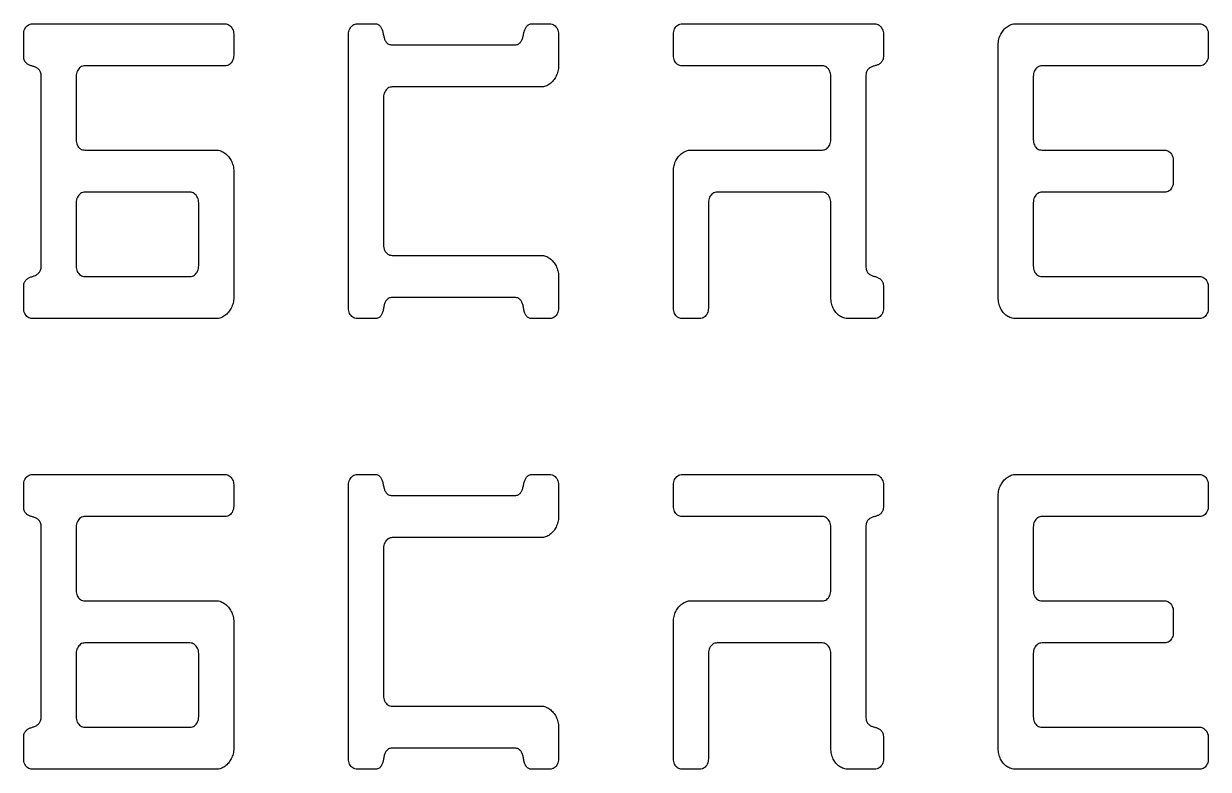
# Model space of a CAD drawing. Extents: x 7.2 to 83.4, y 7.2 to 40.5.
# Drawn here: x 16.77 to 25.56, y 14.4 to 19.93 of the extents above; entities that cross this region are included whole.
import ezdxf

# ---------------------------------------------------------------- set-up
doc = ezdxf.new("R2010")
doc.units = 0
doc.layers.add('Layer_1', color=7, linetype='CONTINUOUS')

msp = doc.modelspace()

# ---------------------------------------------------------------- linework, layer by layer
at = {"layer": 'Layer_1', "color": 7}
for p, q in [((16.838142, 19.933308), (18.266884, 19.933308)), ((19.248818, 19.933302), (19.378705, 19.933302)), ((20.547653, 19.933302), (20.677537, 19.933302)), ((21.659494, 19.933303), (23.088236, 19.933303)), ((24.135126, 19.933306), (25.498928, 19.933306)), ((16.773204, 19.698934), (16.773204, 19.855185)), ((18.33182, 19.855183), (18.33182, 19.698932)), ((19.183883, 17.823924), (19.183883, 19.855178)), ((20.742473, 19.855176), (20.742473, 19.620801)), ((21.594559, 19.698929), (21.594559, 19.85518)), ((23.153172, 19.855178), (23.153172, 19.698927)), ((25.563863, 19.85518), (25.563863, 19.69893)), ((19.50857, 19.77705), (20.41777, 19.77705)), ((24.00525, 17.902052), (24.00525, 19.777055)), ((18.266874, 19.620807), (17.227788, 19.620807)), ((22.69859, 19.620806), (21.659504, 19.620806)), ((25.498917, 19.620804), (24.329945, 19.620804)), ((16.903073, 18.136426), (16.903073, 19.542679)), ((17.162853, 19.54268), (17.162853, 19.073929)), ((22.763525, 19.073929), (22.763525, 19.54268)), ((23.02328, 19.542677), (23.02328, 18.136424)), ((24.26501, 19.542677), (24.26501, 19.073927)), ((20.612581, 19.464549), (19.508555, 19.464549)), ((19.443619, 19.386425), (19.443619, 18.292673)), ((17.227801, 18.995802), (18.201944, 18.995802)), ((21.724437, 18.995803), (22.69858, 18.995803)), ((24.329956, 18.9958), (25.239155, 18.9958)), ((25.30409, 18.917674), (25.30409, 18.761423)), ((18.331835, 18.839552), (18.331835, 17.90205)), ((21.594561, 17.823924), (21.594561, 18.839552)), ((18.007135, 18.683304), (17.227822, 18.683304)), ((22.698585, 18.683302), (21.919269, 18.683302)), ((25.239142, 18.683298), (24.329943, 18.683298)), ((17.162886, 18.605177), (17.162886, 18.136426)), ((18.07207, 18.136427), (18.07207, 18.605178)), ((21.854334, 18.605175), (21.854334, 17.823924)), ((22.76352, 17.902049), (22.76352, 18.605176)), ((24.265007, 18.605171), (24.265007, 18.13642)), ((19.508568, 18.214549), (20.612594, 18.214549)), ((17.227835, 18.058302), (18.007122, 18.058301)), ((20.742485, 18.058299), (20.742485, 17.823923)), ((24.329953, 18.058296), (25.498925, 18.058296)), ((16.773204, 17.823924), (16.773204, 17.980174)), ((23.153172, 17.980174), (23.153172, 17.823924)), ((25.56386, 17.98017), (25.56386, 17.82392)), ((20.417777, 17.902046), (19.508578, 17.902046)), ((18.201944, 17.745798), (16.838153, 17.7458)), ((19.378702, 17.745797), (19.248829, 17.7458)), ((20.677537, 17.745797), (20.547653, 17.745797)), ((21.789388, 17.745798), (21.659507, 17.7458)), ((23.088226, 17.745798), (22.893396, 17.745798)), ((25.498915, 17.745794), (24.135126, 17.7458)), ((16.838142, 16.589838), (18.266884, 16.589838)), ((19.248818, 16.589835), (19.378705, 16.589835)), ((20.547653, 16.589835), (20.677537, 16.589835)), ((21.659494, 16.589836), (23.088236, 16.589836)), ((24.135126, 16.589839), (25.498928, 16.589839)), ((16.773204, 16.355464), (16.773204, 16.511714)), ((18.33182, 16.511712), (18.33182, 16.355462)), ((19.183883, 14.480457), (19.183883, 16.511711)), ((20.742473, 16.511709), (20.742473, 16.277333)), ((21.594559, 16.355462), (21.594559, 16.511712)), ((23.153172, 16.51171), (23.153172, 16.35546)), ((25.563863, 16.511713), (25.563863, 16.355462)), ((19.50857, 16.433583), (20.41777, 16.433583)), ((24.00525, 14.558584), (24.00525, 16.433588)), ((18.266874, 16.277336), (17.227788, 16.277336)), ((22.69859, 16.277338), (21.659504, 16.277338)), ((25.498917, 16.277337), (24.329945, 16.277337)), ((16.903073, 14.792959), (16.903073, 16.199212)), ((17.162853, 16.199213), (17.162853, 15.730462)), ((22.763525, 15.730461), (22.763525, 16.199212)), ((23.02328, 16.19921), (23.02328, 14.792957)), ((24.26501, 16.199213), (24.26501, 15.730462)), ((20.612581, 16.121082), (19.508555, 16.121082)), ((19.443619, 16.042958), (19.443619, 14.949206)), ((17.227801, 15.652335), (18.201944, 15.652335)), ((21.724437, 15.652335), (22.69858, 15.652335)), ((24.329956, 15.652335), (25.239155, 15.652335)), ((25.30409, 15.57421), (25.30409, 15.417959)), ((18.331835, 15.496084), (18.331835, 14.558582)), ((21.594561, 14.480457), (21.594561, 15.496085)), ((18.007135, 15.339836), (17.227822, 15.339836)), ((22.698585, 15.339835), (21.919269, 15.339835)), ((25.239142, 15.339834), (24.329943, 15.339834)), ((17.162886, 15.261709), (17.162886, 14.792958)), ((18.07207, 14.792959), (18.07207, 15.26171)), ((21.854334, 15.261708), (21.854334, 14.480456)), ((22.76352, 14.558582), (22.76352, 15.261709)), ((24.265007, 15.261707), (24.265007, 14.792956)), ((19.508568, 14.871082), (20.612594, 14.871082)), ((17.227835, 14.714835), (18.007122, 14.714833)), ((20.742485, 14.714831), (20.742485, 14.480456)), ((24.329953, 14.714832), (25.498925, 14.714832)), ((16.773204, 14.480457), (16.773204, 14.636707)), ((23.153172, 14.636707), (23.153172, 14.480457)), ((25.56386, 14.636706), (25.56386, 14.480456)), ((20.417777, 14.558581), (19.508578, 14.558581)), ((18.201944, 14.402331), (16.838153, 14.402333)), ((19.378702, 14.40233), (19.248829, 14.402333)), ((20.677537, 14.40233), (20.547653, 14.40233)), ((21.789388, 14.402331), (21.659507, 14.402333)), ((23.088226, 14.402331), (22.893396, 14.402331)), ((25.498915, 14.40233), (24.135126, 14.402333))]:
    msp.add_line(p, q, dxfattribs=at)
for points, knots in [([(16.773204, 19.855185), (16.773571, 19.862382), (16.774274, 19.876193), (16.780931, 19.895564), (16.791696, 19.9116), (16.805238, 19.923907), (16.821105, 19.931956), (16.832453, 19.932857), (16.838142, 19.933308)], [0, 0, 0, 0, 0.021537, 0.041326, 0.060582, 0.078886, 0.095778, 0.112758, 0.112758, 0.112758, 0.112758]), ([(18.266884, 19.933308), (18.272581, 19.932827), (18.283999, 19.931861), (18.2999, 19.92331), (18.313272, 19.910355), (18.323906, 19.89412), (18.330688, 19.875254), (18.331437, 19.861975), (18.33182, 19.855183)], [0, 0, 0, 0, 0.016996, 0.034068, 0.052834, 0.072429, 0.091834, 0.112156, 0.112156, 0.112156, 0.112156]), ([(19.183883, 19.855178), (19.184249, 19.862376), (19.184952, 19.876186), (19.191609, 19.895558), (19.202375, 19.911593), (19.215916, 19.923901), (19.231782, 19.93195), (19.24313, 19.93285), (19.248818, 19.933302)], [0, 0, 0, 0, 0.021537, 0.041326, 0.060582, 0.078886, 0.095777, 0.112756, 0.112756, 0.112756, 0.112756]), ([(19.378705, 19.933302), (19.383463, 19.933081), (19.392289, 19.93267), (19.404479, 19.928704), (19.413316, 19.921269), (19.420954, 19.913251), (19.42714, 19.903726), (19.431637, 19.892778), (19.435999, 19.881124), (19.439421, 19.868457), (19.441471, 19.85512), (19.444388, 19.841942), (19.447819, 19.829336), (19.451379, 19.817315), (19.456768, 19.806452), (19.463303, 19.796706), (19.47058, 19.787421), (19.481286, 19.781289), (19.494158, 19.777603), (19.503543, 19.777243), (19.50857, 19.77705)], [0, 0, 0, 0, 0.014271, 0.02647, 0.037575, 0.048501, 0.059667, 0.071383, 0.083937, 0.096996, 0.110649, 0.124394, 0.137453, 0.149858, 0.161933, 0.173622, 0.185128, 0.196876, 0.209916, 0.224959, 0.224959, 0.224959, 0.224959]), ([(20.41777, 19.77705), (20.422385, 19.777247), (20.431032, 19.777617), (20.44295, 19.7813), (20.452794, 19.787693), (20.459997, 19.796683), (20.466559, 19.806445), (20.471791, 19.817425), (20.476123, 19.829269), (20.479888, 19.841905), (20.48271, 19.855176), (20.485531, 19.868448), (20.489302, 19.881081), (20.493602, 19.892899), (20.498822, 19.903701), (20.505299, 19.91319), (20.513061, 19.921398), (20.522276, 19.928574), (20.534351, 19.932651), (20.543038, 19.933076), (20.547653, 19.933302)], [0, 0, 0, 0, 0.013814, 0.025883, 0.036957, 0.048463, 0.060152, 0.072227, 0.08482, 0.097972, 0.111741, 0.12551, 0.138662, 0.151255, 0.163208, 0.174559, 0.185561, 0.197026, 0.209226, 0.223051, 0.223051, 0.223051, 0.223051]), ([(20.677537, 19.933302), (20.683234, 19.93282), (20.694652, 19.931855), (20.710554, 19.923304), (20.723924, 19.910348), (20.734559, 19.894114), (20.741341, 19.875247), (20.74209, 19.861969), (20.742473, 19.855176)], [0, 0, 0, 0, 0.016997, 0.034069, 0.052834, 0.07243, 0.091834, 0.112157, 0.112157, 0.112157, 0.112157]), ([(21.594559, 19.85518), (21.594925, 19.862377), (21.595628, 19.876188), (21.602285, 19.89556), (21.613051, 19.911595), (21.626592, 19.923902), (21.642458, 19.931951), (21.653805, 19.932852), (21.659494, 19.933303)], [0, 0, 0, 0, 0.021537, 0.041326, 0.060582, 0.078886, 0.095777, 0.112756, 0.112756, 0.112756, 0.112756]), ([(23.088236, 19.933303), (23.093933, 19.932822), (23.105351, 19.931856), (23.121252, 19.923305), (23.134624, 19.91035), (23.145258, 19.894115), (23.15204, 19.875249), (23.152789, 19.86197), (23.153172, 19.855178)], [0, 0, 0, 0, 0.016996, 0.034068, 0.052834, 0.072429, 0.091834, 0.112156, 0.112156, 0.112156, 0.112156]), ([(24.00525, 19.777055), (24.005456, 19.783988), (24.005864, 19.797667), (24.009403, 19.817727), (24.014852, 19.836972), (24.023149, 19.854656), (24.032567, 19.871067), (24.04361, 19.886031), (24.056116, 19.899385), (24.07006, 19.91096), (24.085275, 19.920087), (24.100968, 19.927793), (24.117843, 19.932451), (24.129349, 19.93302), (24.135126, 19.933306)], [0, 0, 0, 0, 0.020783, 0.041005, 0.060942, 0.0806, 0.099431, 0.117644, 0.136253, 0.154202, 0.171806, 0.189366, 0.206533, 0.223848, 0.223848, 0.223848, 0.223848]), ([(25.498928, 19.933306), (25.504624, 19.932824), (25.516042, 19.931859), (25.531943, 19.923308), (25.545315, 19.910352), (25.555949, 19.894118), (25.562732, 19.875251), (25.56348, 19.861973), (25.563863, 19.85518)], [0, 0, 0, 0, 0.016996, 0.034068, 0.052834, 0.072429, 0.091834, 0.112156, 0.112156, 0.112156, 0.112156]), ([(16.903073, 19.542679), (16.902884, 19.548384), (16.902538, 19.558834), (16.899462, 19.573153), (16.893255, 19.584074), (16.886644, 19.593225), (16.878766, 19.60076), (16.869481, 19.60631), (16.859841, 19.611536), (16.849286, 19.615695), (16.838047, 19.61821), (16.827079, 19.621725), (16.816604, 19.62585), (16.806429, 19.630252), (16.79744, 19.636794), (16.789347, 19.644639), (16.781471, 19.653821), (16.776658, 19.666485), (16.773648, 19.681741), (16.77336, 19.692902), (16.773204, 19.698934)], [0, 0, 0, 0, 0.017127, 0.031368, 0.043354, 0.054507, 0.065192, 0.075765, 0.086844, 0.098091, 0.109647, 0.121348, 0.132597, 0.143442, 0.154485, 0.165692, 0.177293, 0.190389, 0.205749, 0.223816, 0.223816, 0.223816, 0.223816]), ([(18.33182, 19.698932), (18.331459, 19.692145), (18.330756, 19.678909), (18.324347, 19.660091), (18.314302, 19.643749), (18.301146, 19.630611), (18.284763, 19.622166), (18.272907, 19.621265), (18.266874, 19.620807)], [0, 0, 0, 0, 0.020311, 0.039608, 0.058904, 0.077427, 0.094801, 0.112798, 0.112798, 0.112798, 0.112798]), ([(21.659504, 19.620806), (21.65348, 19.621236), (21.641694, 19.622077), (21.625358, 19.630018), (21.61202, 19.642503), (21.601851, 19.658654), (21.595564, 19.677967), (21.594904, 19.691737), (21.594559, 19.698929)], [0, 0, 0, 0, 0.017981, 0.035177, 0.053232, 0.072183, 0.091866, 0.113393, 0.113393, 0.113393, 0.113393]), ([(23.153172, 19.698927), (23.152985, 19.692948), (23.152643, 19.681958), (23.149511, 19.666893), (23.143552, 19.655221), (23.136672, 19.645772), (23.12878, 19.637976), (23.119958, 19.631431), (23.109811, 19.627187), (23.099335, 19.623393), (23.088221, 19.62083), (23.077111, 19.61808), (23.066536, 19.613989), (23.056881, 19.608718), (23.047451, 19.603164), (23.03937, 19.59558), (23.031709, 19.586692), (23.026643, 19.574548), (23.023726, 19.55964), (23.023438, 19.548662), (23.02328, 19.542677)], [0, 0, 0, 0, 0.017938, 0.032971, 0.045681, 0.056944, 0.067912, 0.078864, 0.089645, 0.100752, 0.112272, 0.123822, 0.135069, 0.146154, 0.156823, 0.16776, 0.179263, 0.191735, 0.206696, 0.224629, 0.224629, 0.224629, 0.224629]), ([(25.563863, 19.69893), (25.563502, 19.692142), (25.562799, 19.678906), (25.55639, 19.660088), (25.546345, 19.643746), (25.533189, 19.630609), (25.516806, 19.622164), (25.50495, 19.621263), (25.498917, 19.620804)], [0, 0, 0, 0, 0.020311, 0.039608, 0.058904, 0.077427, 0.094801, 0.112798, 0.112798, 0.112798, 0.112798]), ([(17.227788, 19.620807), (17.222101, 19.620355), (17.210753, 19.619454), (17.194888, 19.611403), (17.181346, 19.599096), (17.170579, 19.58306), (17.163922, 19.563688), (17.163219, 19.549877), (17.162853, 19.54268)], [0, 0, 0, 0, 0.016977, 0.033868, 0.052175, 0.07143, 0.09122, 0.112757, 0.112757, 0.112757, 0.112757]), ([(20.742473, 19.620801), (20.742237, 19.613868), (20.741771, 19.600172), (20.737977, 19.580038), (20.731567, 19.561069), (20.724074, 19.542896), (20.714509, 19.526104), (20.703424, 19.511023), (20.691009, 19.497671), (20.677338, 19.486281), (20.662746, 19.476309), (20.646607, 19.469612), (20.629832, 19.465302), (20.618358, 19.464801), (20.612581, 19.464549)], [0, 0, 0, 0, 0.020789, 0.041072, 0.061177, 0.080776, 0.09996, 0.11899, 0.136814, 0.154502, 0.172306, 0.18959, 0.206656, 0.223961, 0.223961, 0.223961, 0.223961]), ([(22.763525, 19.54268), (22.763143, 19.549472), (22.762394, 19.562751), (22.755612, 19.581618), (22.744977, 19.597851), (22.731609, 19.610808), (22.715707, 19.619359), (22.704287, 19.620324), (22.69859, 19.620806)], [0, 0, 0, 0, 0.020323, 0.039727, 0.059323, 0.078087, 0.095158, 0.112157, 0.112157, 0.112157, 0.112157]), ([(24.329945, 19.620804), (24.324258, 19.620353), (24.312911, 19.619451), (24.297046, 19.611401), (24.283503, 19.599094), (24.272736, 19.583058), (24.266079, 19.563686), (24.265376, 19.549875), (24.26501, 19.542677)], [0, 0, 0, 0, 0.016976, 0.033867, 0.052175, 0.07143, 0.091219, 0.112757, 0.112757, 0.112757, 0.112757]), ([(19.508555, 19.464549), (19.502867, 19.464098), (19.49152, 19.463197), (19.475655, 19.455147), (19.462112, 19.442841), (19.451346, 19.426806), (19.444689, 19.407434), (19.443986, 19.393623), (19.443619, 19.386425)], [0, 0, 0, 0, 0.016977, 0.033868, 0.052173, 0.071429, 0.091218, 0.112755, 0.112755, 0.112755, 0.112755]), ([(17.162853, 19.073929), (17.163198, 19.066736), (17.163859, 19.052967), (17.170145, 19.033654), (17.180314, 19.017501), (17.193654, 19.005016), (17.209991, 18.997074), (17.221777, 18.996232), (17.227801, 18.995802)], [0, 0, 0, 0, 0.021526, 0.041209, 0.060161, 0.078219, 0.095417, 0.113396, 0.113396, 0.113396, 0.113396]), ([(18.201944, 18.995802), (18.207721, 18.995517), (18.219227, 18.994948), (18.2361, 18.990286), (18.251774, 18.982608), (18.266854, 18.973494), (18.280553, 18.961966), (18.292389, 18.948195), (18.303984, 18.933728), (18.313468, 18.917249), (18.320955, 18.899251), (18.327336, 18.880313), (18.331134, 18.860181), (18.3316, 18.846485), (18.331835, 18.839552)], [0, 0, 0, 0, 0.017314, 0.034482, 0.052042, 0.069551, 0.087239, 0.105466, 0.123952, 0.142783, 0.162259, 0.182365, 0.202647, 0.223437, 0.223437, 0.223437, 0.223437]), ([(21.594561, 18.839552), (21.594768, 18.846485), (21.595175, 18.860164), (21.598714, 18.880224), (21.604163, 18.899469), (21.61246, 18.917153), (21.621878, 18.933564), (21.632921, 18.948527), (21.645427, 18.961882), (21.65937, 18.973457), (21.674584, 18.982585), (21.690277, 18.99029), (21.707153, 18.994948), (21.71866, 18.995517), (21.724437, 18.995803)], [0, 0, 0, 0, 0.020783, 0.041005, 0.060942, 0.0806, 0.099431, 0.117644, 0.136253, 0.154201, 0.171804, 0.189364, 0.206532, 0.223848, 0.223848, 0.223848, 0.223848]), ([(22.69858, 18.995803), (22.704613, 18.996261), (22.71647, 18.997162), (22.732853, 19.005607), (22.746008, 19.018746), (22.756053, 19.035087), (22.762462, 19.053905), (22.763165, 19.067141), (22.763525, 19.073929)], [0, 0, 0, 0, 0.017999, 0.035373, 0.053894, 0.073191, 0.092488, 0.112799, 0.112799, 0.112799, 0.112799]), ([(24.26501, 19.073927), (24.265355, 19.066734), (24.266015, 19.052965), (24.272302, 19.033652), (24.282471, 19.017499), (24.295811, 19.005014), (24.312147, 18.997071), (24.323932, 18.99623), (24.329956, 18.9958)], [0, 0, 0, 0, 0.021526, 0.041209, 0.060161, 0.078219, 0.095416, 0.113394, 0.113394, 0.113394, 0.113394]), ([(25.239155, 18.9958), (25.244851, 18.995318), (25.256269, 18.994352), (25.272171, 18.985801), (25.285542, 18.972846), (25.296176, 18.956612), (25.302959, 18.937745), (25.303707, 18.924466), (25.30409, 18.917674)], [0, 0, 0, 0, 0.016996, 0.034068, 0.052834, 0.072429, 0.091834, 0.112157, 0.112157, 0.112157, 0.112157]), ([(25.30409, 18.761423), (25.30373, 18.754636), (25.303027, 18.7414), (25.296618, 18.722582), (25.286573, 18.70624), (25.273416, 18.693102), (25.257032, 18.684657), (25.245175, 18.683756), (25.239142, 18.683298)], [0, 0, 0, 0, 0.020311, 0.039608, 0.058904, 0.077427, 0.094802, 0.1128, 0.1128, 0.1128, 0.1128]), ([(17.227822, 18.683304), (17.222134, 18.682852), (17.210787, 18.681951), (17.194922, 18.6739), (17.181379, 18.661593), (17.170613, 18.645557), (17.163956, 18.626185), (17.163253, 18.612374), (17.162886, 18.605177)], [0, 0, 0, 0, 0.016977, 0.033868, 0.052175, 0.07143, 0.09122, 0.112757, 0.112757, 0.112757, 0.112757]), ([(18.07207, 18.605178), (18.071687, 18.61197), (18.070939, 18.625249), (18.064156, 18.644116), (18.053522, 18.660349), (18.040154, 18.673306), (18.024252, 18.681857), (18.012832, 18.682822), (18.007135, 18.683304)], [0, 0, 0, 0, 0.020323, 0.039727, 0.059323, 0.078087, 0.095158, 0.112157, 0.112157, 0.112157, 0.112157]), ([(21.919269, 18.683302), (21.913582, 18.68285), (21.902235, 18.681949), (21.88637, 18.673898), (21.872827, 18.661591), (21.86206, 18.645555), (21.855403, 18.626183), (21.8547, 18.612372), (21.854334, 18.605175)], [0, 0, 0, 0, 0.016976, 0.033867, 0.052175, 0.07143, 0.091219, 0.112757, 0.112757, 0.112757, 0.112757]), ([(22.76352, 18.605176), (22.763137, 18.611969), (22.762389, 18.625247), (22.755607, 18.644114), (22.744972, 18.660347), (22.731604, 18.673305), (22.715702, 18.681855), (22.704282, 18.68282), (22.698585, 18.683302)], [0, 0, 0, 0, 0.020323, 0.039727, 0.059323, 0.078087, 0.095158, 0.112157, 0.112157, 0.112157, 0.112157]), ([(24.329943, 18.683298), (24.324255, 18.682846), (24.312908, 18.681945), (24.297044, 18.673894), (24.2835, 18.661587), (24.272734, 18.645551), (24.266076, 18.626179), (24.265374, 18.612368), (24.265007, 18.605171)], [0, 0, 0, 0, 0.016976, 0.033867, 0.052175, 0.07143, 0.091219, 0.112757, 0.112757, 0.112757, 0.112757]), ([(19.443619, 18.292673), (19.443964, 18.285481), (19.444625, 18.271711), (19.450912, 18.252398), (19.46108, 18.236245), (19.474421, 18.223762), (19.490758, 18.215821), (19.502544, 18.214979), (19.508568, 18.214549)], [0, 0, 0, 0, 0.021526, 0.04121, 0.060161, 0.078218, 0.095415, 0.113395, 0.113395, 0.113395, 0.113395]), ([(20.612594, 18.214549), (20.618372, 18.214264), (20.629878, 18.213695), (20.646752, 18.209033), (20.662427, 18.201356), (20.677507, 18.192242), (20.691206, 18.180713), (20.703042, 18.166942), (20.714637, 18.152475), (20.72412, 18.135996), (20.731605, 18.117998), (20.737987, 18.099061), (20.741784, 18.078928), (20.74225, 18.065232), (20.742485, 18.058299)], [0, 0, 0, 0, 0.017316, 0.034484, 0.052045, 0.069554, 0.087241, 0.105468, 0.123954, 0.142785, 0.162261, 0.182366, 0.202649, 0.223438, 0.223438, 0.223438, 0.223438]), ([(16.773204, 17.980174), (16.773366, 17.985707), (16.773665, 17.995968), (16.776634, 18.010061), (16.781738, 18.021817), (16.789334, 18.030802), (16.797422, 18.038694), (16.806598, 18.045084), (16.8165, 18.050332), (16.827013, 18.054877), (16.838137, 18.0583), (16.849262, 18.061722), (16.85977, 18.066271), (16.86966, 18.071489), (16.878706, 18.077865), (16.886572, 18.085722), (16.893384, 18.095105), (16.899323, 18.106388), (16.902533, 18.120618), (16.902884, 18.130896), (16.903073, 18.136426)], [0, 0, 0, 0, 0.016579, 0.030744, 0.042969, 0.054569, 0.065777, 0.076821, 0.087964, 0.099366, 0.111116, 0.122859, 0.134259, 0.145408, 0.15636, 0.167328, 0.178591, 0.191058, 0.205299, 0.221885, 0.221885, 0.221885, 0.221885]), ([(17.162886, 18.136426), (17.163232, 18.129233), (17.163892, 18.115464), (17.170179, 18.096151), (17.180347, 18.079998), (17.193688, 18.067515), (17.210025, 18.059574), (17.221811, 18.058732), (17.227835, 18.058302)], [0, 0, 0, 0, 0.021526, 0.041209, 0.060161, 0.078218, 0.095415, 0.113395, 0.113395, 0.113395, 0.113395]), ([(18.007122, 18.058301), (18.013155, 18.058759), (18.025012, 18.05966), (18.041397, 18.068105), (18.054553, 18.081243), (18.064598, 18.097585), (18.071007, 18.116403), (18.07171, 18.129639), (18.07207, 18.136427)], [0, 0, 0, 0, 0.018, 0.035374, 0.053896, 0.073193, 0.09249, 0.112801, 0.112801, 0.112801, 0.112801]), ([(23.02328, 18.136424), (23.023438, 18.13044), (23.023729, 18.119464), (23.026636, 18.104547), (23.031742, 18.092397), (23.039411, 18.083341), (23.047536, 18.075512), (23.056499, 18.068955), (23.066663, 18.06468), (23.077143, 18.060892), (23.088256, 18.058326), (23.099367, 18.055578), (23.10994, 18.051483), (23.119576, 18.046241), (23.128871, 18.040699), (23.136722, 18.033149), (23.143585, 18.023862), (23.149506, 18.012204), (23.152645, 17.997146), (23.152986, 17.986154), (23.153172, 17.980174)], [0, 0, 0, 0, 0.017933, 0.032895, 0.045366, 0.056968, 0.068182, 0.079237, 0.090018, 0.101125, 0.112645, 0.124195, 0.135442, 0.146528, 0.157099, 0.167784, 0.178937, 0.191646, 0.206679, 0.224619, 0.224619, 0.224619, 0.224619]), ([(24.265007, 18.13642), (24.265352, 18.129227), (24.266013, 18.115458), (24.2723, 18.096145), (24.282468, 18.079992), (24.295809, 18.067509), (24.312144, 18.059568), (24.323929, 18.058726), (24.329953, 18.058296)], [0, 0, 0, 0, 0.021526, 0.041209, 0.060161, 0.078218, 0.095414, 0.113392, 0.113392, 0.113392, 0.113392]), ([(25.498925, 18.058296), (25.504621, 18.057815), (25.51604, 18.056849), (25.531941, 18.048298), (25.545312, 18.035343), (25.555946, 18.019108), (25.562729, 18.000241), (25.563478, 17.986963), (25.56386, 17.98017)], [0, 0, 0, 0, 0.016996, 0.034068, 0.052834, 0.072429, 0.091834, 0.112157, 0.112157, 0.112157, 0.112157]), ([(18.331835, 17.90205), (18.331599, 17.895117), (18.331133, 17.881421), (18.32734, 17.861286), (18.32093, 17.842318), (18.313436, 17.824144), (18.30387, 17.807352), (18.292784, 17.792272), (18.280369, 17.77892), (18.266699, 17.76753), (18.252106, 17.757558), (18.235968, 17.750861), (18.219194, 17.746551), (18.20772, 17.746051), (18.201944, 17.745798)], [0, 0, 0, 0, 0.020789, 0.041072, 0.061177, 0.080776, 0.099961, 0.118991, 0.136815, 0.154503, 0.172307, 0.189591, 0.206656, 0.22396, 0.22396, 0.22396, 0.22396]), ([(19.508578, 17.902046), (19.50359, 17.901825), (19.49432, 17.901414), (19.481527, 17.897433), (19.471981, 17.890209), (19.464191, 17.881935), (19.457759, 17.872435), (19.452364, 17.861771), (19.448926, 17.849784), (19.44577, 17.837176), (19.443664, 17.823911), (19.441404, 17.810651), (19.438041, 17.79797), (19.433635, 17.786293), (19.429138, 17.775156), (19.422842, 17.765393), (19.415726, 17.756343), (19.405541, 17.749954), (19.392925, 17.746345), (19.38369, 17.745989), (19.378702, 17.745797)], [0, 0, 0, 0, 0.014951, 0.027789, 0.039432, 0.050434, 0.061786, 0.073739, 0.086113, 0.099089, 0.112723, 0.126377, 0.139436, 0.15199, 0.163831, 0.17534, 0.186773, 0.198038, 0.210753, 0.225689, 0.225689, 0.225689, 0.225689]), ([(20.547653, 17.745797), (20.542665, 17.74599), (20.533429, 17.746346), (20.520807, 17.74995), (20.510624, 17.75637), (20.503389, 17.765432), (20.496876, 17.775206), (20.491465, 17.786045), (20.487998, 17.79806), (20.484846, 17.810671), (20.482739, 17.823935), (20.480481, 17.837196), (20.477113, 17.849874), (20.472736, 17.861522), (20.46825, 17.87248), (20.462037, 17.881973), (20.454368, 17.890239), (20.444821, 17.897428), (20.432035, 17.901415), (20.422764, 17.901825), (20.417777, 17.902046)], [0, 0, 0, 0, 0.014939, 0.027655, 0.038916, 0.050422, 0.062112, 0.074187, 0.086561, 0.099537, 0.113172, 0.126826, 0.139884, 0.152438, 0.164154, 0.17532, 0.186246, 0.197892, 0.21073, 0.225677, 0.225677, 0.225677, 0.225677]), ([(22.893396, 17.745798), (22.887396, 17.746051), (22.875481, 17.746555), (22.858025, 17.75084), (22.841556, 17.757481), (22.826551, 17.766798), (22.812891, 17.777855), (22.800681, 17.790834), (22.789939, 17.805558), (22.780808, 17.821973), (22.773092, 17.84005), (22.767656, 17.859753), (22.764139, 17.880631), (22.763728, 17.894847), (22.76352, 17.902049)], [0, 0, 0, 0, 0.017977, 0.035701, 0.05361, 0.071047, 0.088475, 0.106204, 0.124348, 0.143011, 0.162446, 0.183165, 0.20419, 0.225784, 0.225784, 0.225784, 0.225784]), ([(24.135126, 17.7458), (24.129126, 17.746054), (24.117211, 17.746557), (24.099755, 17.750842), (24.083285, 17.757483), (24.068281, 17.7668), (24.05462, 17.777857), (24.04241, 17.790837), (24.031668, 17.80556), (24.022537, 17.821975), (24.014821, 17.840052), (24.009386, 17.859755), (24.005869, 17.880633), (24.005458, 17.894849), (24.00525, 17.902052)], [0, 0, 0, 0, 0.017977, 0.035701, 0.05361, 0.071047, 0.088475, 0.106204, 0.124348, 0.143011, 0.162446, 0.183165, 0.20419, 0.225784, 0.225784, 0.225784, 0.225784]), ([(16.838153, 17.7458), (16.832128, 17.74623), (16.820342, 17.747071), (16.804005, 17.755013), (16.790665, 17.767497), (16.780497, 17.783649), (16.77421, 17.802962), (16.773549, 17.816731), (16.773204, 17.823924)], [0, 0, 0, 0, 0.017981, 0.035178, 0.053234, 0.072185, 0.091869, 0.113395, 0.113395, 0.113395, 0.113395]), ([(19.248829, 17.7458), (19.242804, 17.74623), (19.231018, 17.747071), (19.214682, 17.755012), (19.201344, 17.767497), (19.191175, 17.783649), (19.184888, 17.802962), (19.184228, 17.816731), (19.183883, 17.823924)], [0, 0, 0, 0, 0.017981, 0.035177, 0.053232, 0.072183, 0.091866, 0.113393, 0.113393, 0.113393, 0.113393]), ([(20.742485, 17.823923), (20.742125, 17.817136), (20.741422, 17.8039), (20.735013, 17.785081), (20.724968, 17.768739), (20.711811, 17.755602), (20.695427, 17.747157), (20.68357, 17.746256), (20.677537, 17.745797)], [0, 0, 0, 0, 0.020311, 0.039608, 0.058904, 0.077427, 0.094802, 0.112801, 0.112801, 0.112801, 0.112801]), ([(21.659507, 17.7458), (21.653483, 17.74623), (21.641697, 17.747071), (21.62536, 17.755012), (21.612022, 17.767497), (21.601853, 17.783649), (21.595567, 17.802962), (21.594906, 17.816731), (21.594561, 17.823924)], [0, 0, 0, 0, 0.017981, 0.035177, 0.053232, 0.072183, 0.091866, 0.113393, 0.113393, 0.113393, 0.113393]), ([(21.854334, 17.823924), (21.853973, 17.817136), (21.85327, 17.8039), (21.846861, 17.785082), (21.836816, 17.76874), (21.82366, 17.755602), (21.807277, 17.747157), (21.795421, 17.746256), (21.789388, 17.745798)], [0, 0, 0, 0, 0.020311, 0.039608, 0.058904, 0.077427, 0.094801, 0.112798, 0.112798, 0.112798, 0.112798]), ([(23.153172, 17.823924), (23.152811, 17.817136), (23.152108, 17.8039), (23.145699, 17.785082), (23.135654, 17.76874), (23.122497, 17.755603), (23.106114, 17.747158), (23.094258, 17.746256), (23.088226, 17.745798)], [0, 0, 0, 0, 0.020311, 0.039608, 0.058904, 0.077427, 0.094801, 0.112798, 0.112798, 0.112798, 0.112798]), ([(25.56386, 17.82392), (25.5635, 17.817133), (25.562797, 17.803896), (25.556388, 17.785078), (25.546343, 17.768736), (25.533186, 17.755599), (25.516803, 17.747154), (25.504947, 17.746253), (25.498915, 17.745794)], [0, 0, 0, 0, 0.020311, 0.039608, 0.058904, 0.077427, 0.094801, 0.112798, 0.112798, 0.112798, 0.112798]), ([(16.773204, 16.511714), (16.773571, 16.518912), (16.774274, 16.532722), (16.780931, 16.552094), (16.791696, 16.568129), (16.805238, 16.580437), (16.821105, 16.588486), (16.832453, 16.589386), (16.838142, 16.589838)], [0, 0, 0, 0, 0.021537, 0.041326, 0.060582, 0.078886, 0.095778, 0.112758, 0.112758, 0.112758, 0.112758]), ([(18.266884, 16.589838), (18.272581, 16.589356), (18.283999, 16.588391), (18.2999, 16.57984), (18.313272, 16.566884), (18.323906, 16.55065), (18.330688, 16.531783), (18.331437, 16.518505), (18.33182, 16.511712)], [0, 0, 0, 0, 0.016996, 0.034068, 0.052834, 0.072429, 0.091834, 0.112156, 0.112156, 0.112156, 0.112156]), ([(19.183883, 16.511711), (19.184249, 16.518908), (19.184952, 16.532719), (19.191609, 16.552091), (19.202375, 16.568126), (19.215916, 16.580433), (19.231782, 16.588482), (19.24313, 16.589383), (19.248818, 16.589835)], [0, 0, 0, 0, 0.021537, 0.041326, 0.060582, 0.078886, 0.095777, 0.112756, 0.112756, 0.112756, 0.112756]), ([(19.378705, 16.589835), (19.383463, 16.589613), (19.392289, 16.589203), (19.404479, 16.585237), (19.413316, 16.577801), (19.420954, 16.569784), (19.42714, 16.560259), (19.431637, 16.54931), (19.435999, 16.537657), (19.439421, 16.52499), (19.441471, 16.511652), (19.444388, 16.498475), (19.447819, 16.485869), (19.451379, 16.473847), (19.456768, 16.462985), (19.463303, 16.453238), (19.47058, 16.443953), (19.481286, 16.437822), (19.494158, 16.434136), (19.503543, 16.433776), (19.50857, 16.433583)], [0, 0, 0, 0, 0.014271, 0.02647, 0.037575, 0.048501, 0.059667, 0.071383, 0.083937, 0.096996, 0.110649, 0.124394, 0.137453, 0.149858, 0.161933, 0.173622, 0.185128, 0.196876, 0.209916, 0.224959, 0.224959, 0.224959, 0.224959]), ([(20.41777, 16.433583), (20.422385, 16.43378), (20.431032, 16.434149), (20.44295, 16.437832), (20.452794, 16.444226), (20.459997, 16.453216), (20.466559, 16.462978), (20.471791, 16.473957), (20.476123, 16.485801), (20.479888, 16.498438), (20.48271, 16.511709), (20.485531, 16.524981), (20.489302, 16.537614), (20.493602, 16.549431), (20.498822, 16.560234), (20.505299, 16.569723), (20.513061, 16.577931), (20.522276, 16.585106), (20.534351, 16.589183), (20.543038, 16.589609), (20.547653, 16.589835)], [0, 0, 0, 0, 0.013814, 0.025883, 0.036957, 0.048463, 0.060152, 0.072227, 0.08482, 0.097972, 0.111741, 0.12551, 0.138662, 0.151255, 0.163208, 0.174559, 0.185561, 0.197026, 0.209226, 0.223051, 0.223051, 0.223051, 0.223051]), ([(20.677537, 16.589835), (20.683234, 16.589353), (20.694652, 16.588387), (20.710554, 16.579837), (20.723924, 16.566881), (20.734559, 16.550646), (20.741341, 16.53178), (20.74209, 16.518501), (20.742473, 16.511709)], [0, 0, 0, 0, 0.016997, 0.034069, 0.052834, 0.07243, 0.091834, 0.112157, 0.112157, 0.112157, 0.112157]), ([(21.594559, 16.511712), (21.594925, 16.51891), (21.595628, 16.53272), (21.602285, 16.552092), (21.613051, 16.568127), (21.626592, 16.580435), (21.642458, 16.588484), (21.653805, 16.589385), (21.659494, 16.589836)], [0, 0, 0, 0, 0.021537, 0.041326, 0.060582, 0.078886, 0.095777, 0.112756, 0.112756, 0.112756, 0.112756]), ([(23.088236, 16.589836), (23.093933, 16.589354), (23.105351, 16.588389), (23.121252, 16.579838), (23.134624, 16.566883), (23.145258, 16.550648), (23.15204, 16.531781), (23.152789, 16.518503), (23.153172, 16.51171)], [0, 0, 0, 0, 0.016996, 0.034068, 0.052834, 0.072429, 0.091834, 0.112156, 0.112156, 0.112156, 0.112156]), ([(24.00525, 16.433588), (24.005456, 16.440521), (24.005864, 16.4542), (24.009403, 16.47426), (24.014852, 16.493504), (24.023149, 16.511188), (24.032567, 16.5276), (24.04361, 16.542563), (24.056116, 16.555918), (24.07006, 16.567493), (24.085275, 16.57662), (24.100968, 16.584325), (24.117843, 16.588984), (24.129349, 16.589553), (24.135126, 16.589839)], [0, 0, 0, 0, 0.020783, 0.041005, 0.060942, 0.0806, 0.099431, 0.117644, 0.136253, 0.154202, 0.171806, 0.189366, 0.206533, 0.223848, 0.223848, 0.223848, 0.223848]), ([(25.498928, 16.589839), (25.504624, 16.589357), (25.516042, 16.588391), (25.531943, 16.57984), (25.545315, 16.566885), (25.555949, 16.55065), (25.562732, 16.531784), (25.56348, 16.518505), (25.563863, 16.511713)], [0, 0, 0, 0, 0.016996, 0.034068, 0.052834, 0.072429, 0.091834, 0.112156, 0.112156, 0.112156, 0.112156]), ([(16.903073, 16.199212), (16.902884, 16.204917), (16.902538, 16.215367), (16.899462, 16.229685), (16.893255, 16.240607), (16.886644, 16.249757), (16.878766, 16.257293), (16.869481, 16.262843), (16.859841, 16.268068), (16.849286, 16.272226), (16.838047, 16.274739), (16.827079, 16.278255), (16.816604, 16.28238), (16.806429, 16.286781), (16.797441, 16.293325), (16.789347, 16.301169), (16.78147, 16.310351), (16.776658, 16.323015), (16.773648, 16.338271), (16.77336, 16.349431), (16.773204, 16.355464)], [0, 0, 0, 0, 0.017127, 0.031368, 0.043354, 0.054507, 0.065192, 0.075765, 0.086844, 0.098091, 0.109646, 0.121347, 0.132596, 0.143441, 0.154484, 0.165692, 0.177292, 0.190387, 0.205748, 0.223815, 0.223815, 0.223815, 0.223815]), ([(18.33182, 16.355462), (18.331459, 16.348674), (18.330756, 16.335438), (18.324347, 16.31662), (18.314302, 16.300278), (18.301146, 16.287141), (18.284763, 16.278696), (18.272907, 16.277795), (18.266874, 16.277336)], [0, 0, 0, 0, 0.020311, 0.039608, 0.058904, 0.077427, 0.094801, 0.112798, 0.112798, 0.112798, 0.112798]), ([(21.659504, 16.277338), (21.65348, 16.277768), (21.641694, 16.278609), (21.625358, 16.28655), (21.61202, 16.299035), (21.601851, 16.315186), (21.595564, 16.3345), (21.594904, 16.348269), (21.594559, 16.355462)], [0, 0, 0, 0, 0.017981, 0.035177, 0.053232, 0.072183, 0.091866, 0.113393, 0.113393, 0.113393, 0.113393]), ([(23.153172, 16.35546), (23.152985, 16.349481), (23.152643, 16.338491), (23.149511, 16.323426), (23.143552, 16.311754), (23.136672, 16.302305), (23.12878, 16.294509), (23.119958, 16.287964), (23.109811, 16.28372), (23.099335, 16.279926), (23.088221, 16.277362), (23.077111, 16.274613), (23.066536, 16.270522), (23.056881, 16.265251), (23.047451, 16.259696), (23.03937, 16.252113), (23.031709, 16.243225), (23.026643, 16.231081), (23.023726, 16.216172), (23.023438, 16.205194), (23.02328, 16.19921)], [0, 0, 0, 0, 0.017938, 0.032971, 0.045681, 0.056944, 0.067912, 0.078864, 0.089645, 0.100752, 0.112272, 0.123822, 0.135069, 0.146154, 0.156823, 0.16776, 0.179263, 0.191735, 0.206696, 0.224629, 0.224629, 0.224629, 0.224629]), ([(25.563863, 16.355462), (25.563502, 16.348675), (25.562799, 16.335439), (25.55639, 16.316621), (25.546345, 16.300279), (25.533189, 16.287141), (25.516806, 16.278696), (25.50495, 16.277795), (25.498917, 16.277337)], [0, 0, 0, 0, 0.020311, 0.039608, 0.058904, 0.077427, 0.094801, 0.112798, 0.112798, 0.112798, 0.112798]), ([(17.227788, 16.277336), (17.222101, 16.276885), (17.210753, 16.275984), (17.194889, 16.267934), (17.181345, 16.255628), (17.170579, 16.239593), (17.163922, 16.220221), (17.163219, 16.20641), (17.162853, 16.199213)], [0, 0, 0, 0, 0.016977, 0.033868, 0.052173, 0.071429, 0.091218, 0.112755, 0.112755, 0.112755, 0.112755]), ([(20.742473, 16.277333), (20.742237, 16.270401), (20.741771, 16.256704), (20.737977, 16.23657), (20.731567, 16.217602), (20.724074, 16.199428), (20.714509, 16.182636), (20.703424, 16.167555), (20.691009, 16.154204), (20.677338, 16.142813), (20.662746, 16.132842), (20.646607, 16.126144), (20.629832, 16.121835), (20.618358, 16.121334), (20.612581, 16.121082)], [0, 0, 0, 0, 0.020789, 0.041072, 0.061177, 0.080776, 0.09996, 0.11899, 0.136814, 0.154502, 0.172306, 0.18959, 0.206656, 0.223961, 0.223961, 0.223961, 0.223961]), ([(22.763525, 16.199212), (22.763143, 16.206005), (22.762394, 16.219283), (22.755612, 16.23815), (22.744977, 16.254383), (22.731609, 16.267341), (22.715707, 16.275891), (22.704287, 16.276856), (22.69859, 16.277338)], [0, 0, 0, 0, 0.020323, 0.039727, 0.059323, 0.078087, 0.095158, 0.112157, 0.112157, 0.112157, 0.112157]), ([(24.329945, 16.277337), (24.324258, 16.276885), (24.312911, 16.275984), (24.297046, 16.267935), (24.283502, 16.25563), (24.272736, 16.239593), (24.266079, 16.220222), (24.265376, 16.206411), (24.26501, 16.199213)], [0, 0, 0, 0, 0.016976, 0.033867, 0.052173, 0.071429, 0.091218, 0.112755, 0.112755, 0.112755, 0.112755]), ([(19.508555, 16.121082), (19.502867, 16.12063), (19.49152, 16.119729), (19.475655, 16.11168), (19.462112, 16.099374), (19.451346, 16.083338), (19.444689, 16.063966), (19.443986, 16.050156), (19.443619, 16.042958)], [0, 0, 0, 0, 0.016977, 0.033868, 0.052173, 0.071429, 0.091218, 0.112755, 0.112755, 0.112755, 0.112755]), ([(17.162853, 15.730462), (17.163198, 15.723269), (17.163859, 15.7095), (17.170145, 15.690187), (17.180314, 15.674034), (17.193654, 15.661549), (17.209991, 15.653606), (17.221777, 15.652765), (17.227801, 15.652335)], [0, 0, 0, 0, 0.021526, 0.041209, 0.060161, 0.078219, 0.095417, 0.113396, 0.113396, 0.113396, 0.113396]), ([(18.201944, 15.652335), (18.207721, 15.652049), (18.219227, 15.651481), (18.2361, 15.646819), (18.251774, 15.639141), (18.266854, 15.630027), (18.280553, 15.618499), (18.292389, 15.604727), (18.303984, 15.590261), (18.313468, 15.573782), (18.320955, 15.555784), (18.327336, 15.536846), (18.331134, 15.516714), (18.3316, 15.503017), (18.331835, 15.496084)], [0, 0, 0, 0, 0.017314, 0.034482, 0.052042, 0.069551, 0.087239, 0.105466, 0.123952, 0.142783, 0.162259, 0.182365, 0.202647, 0.223437, 0.223437, 0.223437, 0.223437]), ([(21.594561, 15.496085), (21.594768, 15.503018), (21.595175, 15.516697), (21.598714, 15.536757), (21.604163, 15.556001), (21.61246, 15.573685), (21.621878, 15.590097), (21.632921, 15.60506), (21.645427, 15.618414), (21.65937, 15.629989), (21.674584, 15.639117), (21.690277, 15.646822), (21.707153, 15.651481), (21.71866, 15.65205), (21.724437, 15.652335)], [0, 0, 0, 0, 0.020783, 0.041005, 0.060942, 0.0806, 0.099431, 0.117644, 0.136253, 0.154201, 0.171804, 0.189364, 0.206532, 0.223848, 0.223848, 0.223848, 0.223848]), ([(22.69858, 15.652335), (22.704613, 15.652794), (22.71647, 15.653695), (22.732853, 15.662139), (22.746008, 15.675278), (22.756053, 15.69162), (22.762462, 15.710438), (22.763165, 15.723674), (22.763525, 15.730461)], [0, 0, 0, 0, 0.017999, 0.035373, 0.053894, 0.073191, 0.092488, 0.112799, 0.112799, 0.112799, 0.112799]), ([(24.26501, 15.730462), (24.265355, 15.72327), (24.266015, 15.7095), (24.272302, 15.690187), (24.282471, 15.674035), (24.295811, 15.66155), (24.312147, 15.653607), (24.323932, 15.652766), (24.329956, 15.652335)], [0, 0, 0, 0, 0.021526, 0.041209, 0.060161, 0.078219, 0.095416, 0.113394, 0.113394, 0.113394, 0.113394]), ([(25.239155, 15.652335), (25.244851, 15.651854), (25.256269, 15.650888), (25.272171, 15.642337), (25.285542, 15.629382), (25.296176, 15.613147), (25.302959, 15.594281), (25.303707, 15.581002), (25.30409, 15.57421)], [0, 0, 0, 0, 0.016996, 0.034068, 0.052834, 0.072429, 0.091834, 0.112156, 0.112156, 0.112156, 0.112156]), ([(25.30409, 15.417959), (25.30373, 15.411172), (25.303027, 15.397936), (25.296618, 15.379118), (25.286573, 15.362776), (25.273416, 15.349638), (25.257032, 15.341193), (25.245175, 15.340292), (25.239142, 15.339834)], [0, 0, 0, 0, 0.020311, 0.039608, 0.058904, 0.077427, 0.094802, 0.1128, 0.1128, 0.1128, 0.1128]), ([(17.227822, 15.339836), (17.222134, 15.339385), (17.210787, 15.338484), (17.194922, 15.330433), (17.181379, 15.318125), (17.170613, 15.30209), (17.163956, 15.282718), (17.163253, 15.268907), (17.162886, 15.261709)], [0, 0, 0, 0, 0.016977, 0.033868, 0.052175, 0.07143, 0.09122, 0.112757, 0.112757, 0.112757, 0.112757]), ([(18.07207, 15.26171), (18.071687, 15.268503), (18.070939, 15.281782), (18.064156, 15.300648), (18.053522, 15.316881), (18.040154, 15.329839), (18.024252, 15.338389), (18.012832, 15.339355), (18.007135, 15.339836)], [0, 0, 0, 0, 0.020323, 0.039727, 0.059323, 0.078087, 0.095158, 0.112157, 0.112157, 0.112157, 0.112157]), ([(21.919269, 15.339835), (21.913582, 15.339383), (21.902235, 15.338482), (21.88637, 15.330431), (21.872827, 15.318124), (21.86206, 15.302088), (21.855403, 15.282716), (21.8547, 15.268905), (21.854334, 15.261708)], [0, 0, 0, 0, 0.016976, 0.033867, 0.052175, 0.07143, 0.091219, 0.112757, 0.112757, 0.112757, 0.112757]), ([(22.76352, 15.261709), (22.763137, 15.268501), (22.762389, 15.28178), (22.755607, 15.300647), (22.744972, 15.31688), (22.731604, 15.329837), (22.715702, 15.338388), (22.704282, 15.339353), (22.698585, 15.339835)], [0, 0, 0, 0, 0.020323, 0.039727, 0.059323, 0.078087, 0.095158, 0.112157, 0.112157, 0.112157, 0.112157]), ([(24.329943, 15.339834), (24.324255, 15.339382), (24.312908, 15.338481), (24.297044, 15.33043), (24.2835, 15.318123), (24.272734, 15.302087), (24.266076, 15.282715), (24.265374, 15.268904), (24.265007, 15.261707)], [0, 0, 0, 0, 0.016976, 0.033867, 0.052175, 0.07143, 0.091219, 0.112757, 0.112757, 0.112757, 0.112757]), ([(19.443619, 14.949206), (19.443964, 14.942013), (19.444625, 14.928244), (19.450912, 14.908931), (19.46108, 14.892778), (19.474421, 14.880295), (19.490758, 14.872353), (19.502544, 14.871512), (19.508568, 14.871082)], [0, 0, 0, 0, 0.021526, 0.041209, 0.060161, 0.078218, 0.095415, 0.113395, 0.113395, 0.113395, 0.113395]), ([(20.612594, 14.871082), (20.618372, 14.870796), (20.629878, 14.870228), (20.646752, 14.865566), (20.662427, 14.857888), (20.677507, 14.848774), (20.691206, 14.837246), (20.703042, 14.823474), (20.714637, 14.809008), (20.72412, 14.792529), (20.731605, 14.774531), (20.737987, 14.755593), (20.741784, 14.735461), (20.74225, 14.721764), (20.742485, 14.714831)], [0, 0, 0, 0, 0.017316, 0.034484, 0.052045, 0.069554, 0.087241, 0.105468, 0.123954, 0.142785, 0.162261, 0.182366, 0.202649, 0.223438, 0.223438, 0.223438, 0.223438]), ([(16.773204, 14.636707), (16.773366, 14.64224), (16.773665, 14.652501), (16.776634, 14.666593), (16.781738, 14.67835), (16.789334, 14.687335), (16.797422, 14.695227), (16.806598, 14.701617), (16.8165, 14.706865), (16.827013, 14.711409), (16.838137, 14.714832), (16.849262, 14.718255), (16.85977, 14.722804), (16.86966, 14.728022), (16.878706, 14.734397), (16.886572, 14.742254), (16.893384, 14.751637), (16.899323, 14.76292), (16.902533, 14.777151), (16.902884, 14.787429), (16.903073, 14.792959)], [0, 0, 0, 0, 0.016579, 0.030744, 0.042969, 0.054569, 0.065777, 0.076821, 0.087964, 0.099366, 0.111116, 0.122859, 0.134259, 0.145408, 0.15636, 0.167328, 0.178591, 0.191058, 0.205299, 0.221885, 0.221885, 0.221885, 0.221885]), ([(17.162886, 14.792958), (17.163232, 14.785766), (17.163892, 14.771997), (17.170179, 14.752684), (17.180347, 14.736531), (17.193688, 14.724048), (17.210025, 14.716106), (17.221811, 14.715265), (17.227835, 14.714835)], [0, 0, 0, 0, 0.021526, 0.041209, 0.060161, 0.078218, 0.095415, 0.113395, 0.113395, 0.113395, 0.113395]), ([(18.007122, 14.714833), (18.013155, 14.715292), (18.025012, 14.716193), (18.041397, 14.724638), (18.054553, 14.737776), (18.064598, 14.754118), (18.071007, 14.772936), (18.07171, 14.786172), (18.07207, 14.792959)], [0, 0, 0, 0, 0.018, 0.035374, 0.053896, 0.073193, 0.09249, 0.112801, 0.112801, 0.112801, 0.112801]), ([(23.02328, 14.792957), (23.023438, 14.786973), (23.023729, 14.775996), (23.026636, 14.76108), (23.031742, 14.748929), (23.039411, 14.739874), (23.047536, 14.732045), (23.056499, 14.725488), (23.066663, 14.721213), (23.077143, 14.717424), (23.088256, 14.714859), (23.099367, 14.712111), (23.10994, 14.708016), (23.119576, 14.702774), (23.128871, 14.697232), (23.136722, 14.689682), (23.143585, 14.680395), (23.149506, 14.668737), (23.152645, 14.653678), (23.152986, 14.642687), (23.153172, 14.636707)], [0, 0, 0, 0, 0.017933, 0.032895, 0.045366, 0.056968, 0.068182, 0.079237, 0.090018, 0.101125, 0.112645, 0.124195, 0.135442, 0.146528, 0.157099, 0.167784, 0.178937, 0.191646, 0.206679, 0.224618, 0.224618, 0.224618, 0.224618]), ([(24.265007, 14.792956), (24.265352, 14.785763), (24.266013, 14.771994), (24.2723, 14.752681), (24.282468, 14.736528), (24.295809, 14.724045), (24.312144, 14.716104), (24.323929, 14.715262), (24.329953, 14.714832)], [0, 0, 0, 0, 0.021526, 0.041209, 0.060161, 0.078218, 0.095414, 0.113392, 0.113392, 0.113392, 0.113392]), ([(25.498925, 14.714832), (25.504621, 14.714351), (25.51604, 14.713385), (25.531941, 14.704834), (25.545312, 14.691879), (25.555946, 14.675644), (25.562729, 14.656777), (25.563478, 14.643499), (25.56386, 14.636706)], [0, 0, 0, 0, 0.016996, 0.034068, 0.052834, 0.072429, 0.091834, 0.112157, 0.112157, 0.112157, 0.112157]), ([(18.331835, 14.558582), (18.331599, 14.55165), (18.331133, 14.537953), (18.32734, 14.517819), (18.32093, 14.49885), (18.313436, 14.480677), (18.30387, 14.463885), (18.292784, 14.448805), (18.280369, 14.435453), (18.266699, 14.424062), (18.252106, 14.414091), (18.235968, 14.407394), (18.219194, 14.403084), (18.20772, 14.402583), (18.201944, 14.402331)], [0, 0, 0, 0, 0.020789, 0.041072, 0.061177, 0.080776, 0.099961, 0.118991, 0.136815, 0.154503, 0.172307, 0.189591, 0.206656, 0.22396, 0.22396, 0.22396, 0.22396]), ([(19.508578, 14.558581), (19.50359, 14.55836), (19.49432, 14.55795), (19.481527, 14.553967), (19.471982, 14.546742), (19.464191, 14.538468), (19.457759, 14.528967), (19.452364, 14.518304), (19.448926, 14.506316), (19.44577, 14.493709), (19.443664, 14.480444), (19.441404, 14.467184), (19.438041, 14.454503), (19.433635, 14.442826), (19.429138, 14.431689), (19.422842, 14.421925), (19.415726, 14.412875), (19.405541, 14.406487), (19.392925, 14.402878), (19.38369, 14.402522), (19.378702, 14.40233)], [0, 0, 0, 0, 0.014951, 0.02779, 0.039434, 0.050436, 0.061787, 0.07374, 0.086114, 0.099091, 0.112725, 0.126379, 0.139438, 0.151991, 0.163832, 0.175341, 0.186774, 0.198039, 0.210754, 0.22569, 0.22569, 0.22569, 0.22569]), ([(20.547653, 14.40233), (20.542665, 14.402522), (20.533429, 14.402879), (20.520807, 14.406482), (20.510624, 14.412903), (20.503389, 14.421965), (20.496876, 14.431739), (20.491465, 14.442578), (20.487998, 14.454593), (20.484846, 14.467203), (20.482739, 14.480467), (20.480481, 14.493728), (20.477113, 14.506406), (20.472736, 14.518055), (20.46825, 14.529013), (20.462037, 14.538506), (20.454368, 14.546771), (20.444821, 14.553962), (20.432035, 14.557951), (20.422764, 14.558361), (20.417777, 14.558581)], [0, 0, 0, 0, 0.014939, 0.027655, 0.038916, 0.050422, 0.062112, 0.074187, 0.086561, 0.099537, 0.113172, 0.126826, 0.139884, 0.152438, 0.164154, 0.17532, 0.186246, 0.197893, 0.210731, 0.225679, 0.225679, 0.225679, 0.225679]), ([(22.893396, 14.402331), (22.887396, 14.402584), (22.875481, 14.403088), (22.858025, 14.407373), (22.841555, 14.414014), (22.826552, 14.423332), (22.812891, 14.434389), (22.80068, 14.447367), (22.789939, 14.462091), (22.780808, 14.478506), (22.773092, 14.496583), (22.767656, 14.516286), (22.764139, 14.537164), (22.763728, 14.55138), (22.76352, 14.558582)], [0, 0, 0, 0, 0.017977, 0.035701, 0.05361, 0.071047, 0.088476, 0.106204, 0.124348, 0.143011, 0.162445, 0.183164, 0.20419, 0.225784, 0.225784, 0.225784, 0.225784]), ([(24.135126, 14.402333), (24.129126, 14.402586), (24.117211, 14.40309), (24.099755, 14.407375), (24.083285, 14.414015), (24.068281, 14.423334), (24.054621, 14.434391), (24.04241, 14.447369), (24.031668, 14.462093), (24.022537, 14.478508), (24.014821, 14.496585), (24.009386, 14.516288), (24.005869, 14.537166), (24.005458, 14.551382), (24.00525, 14.558584)], [0, 0, 0, 0, 0.017977, 0.035701, 0.05361, 0.071047, 0.088476, 0.106204, 0.124348, 0.143011, 0.162445, 0.183164, 0.20419, 0.225784, 0.225784, 0.225784, 0.225784]), ([(16.838153, 14.402333), (16.832128, 14.402763), (16.820342, 14.403604), (16.804005, 14.411545), (16.790665, 14.424029), (16.780497, 14.440181), (16.77421, 14.459495), (16.773549, 14.473264), (16.773204, 14.480457)], [0, 0, 0, 0, 0.017981, 0.035178, 0.053234, 0.072185, 0.091869, 0.113395, 0.113395, 0.113395, 0.113395]), ([(19.248829, 14.402333), (19.242804, 14.402763), (19.231018, 14.403604), (19.214682, 14.411545), (19.201344, 14.42403), (19.191175, 14.440181), (19.184888, 14.459495), (19.184228, 14.473264), (19.183883, 14.480457)], [0, 0, 0, 0, 0.017981, 0.035177, 0.053232, 0.072183, 0.091866, 0.113393, 0.113393, 0.113393, 0.113393]), ([(20.742485, 14.480456), (20.742125, 14.473668), (20.741422, 14.460432), (20.735013, 14.441614), (20.724968, 14.425272), (20.711811, 14.412134), (20.695427, 14.40369), (20.68357, 14.402788), (20.677537, 14.40233)], [0, 0, 0, 0, 0.020311, 0.039608, 0.058904, 0.077427, 0.094802, 0.112801, 0.112801, 0.112801, 0.112801]), ([(21.659507, 14.402333), (21.653483, 14.402763), (21.641697, 14.403604), (21.62536, 14.411545), (21.612022, 14.42403), (21.601853, 14.440181), (21.595567, 14.459495), (21.594906, 14.473264), (21.594561, 14.480457)], [0, 0, 0, 0, 0.017981, 0.035177, 0.053232, 0.072183, 0.091866, 0.113393, 0.113393, 0.113393, 0.113393]), ([(21.854334, 14.480456), (21.853973, 14.473669), (21.85327, 14.460433), (21.846861, 14.441615), (21.836816, 14.425273), (21.82366, 14.412135), (21.807277, 14.40369), (21.795421, 14.402789), (21.789388, 14.402331)], [0, 0, 0, 0, 0.020311, 0.039608, 0.058904, 0.077427, 0.094801, 0.112798, 0.112798, 0.112798, 0.112798]), ([(23.153172, 14.480457), (23.152811, 14.473669), (23.152108, 14.460433), (23.145699, 14.441615), (23.135654, 14.425273), (23.122497, 14.412135), (23.106114, 14.403691), (23.094258, 14.402789), (23.088226, 14.402331)], [0, 0, 0, 0, 0.020311, 0.039608, 0.058904, 0.077427, 0.094801, 0.112798, 0.112798, 0.112798, 0.112798]), ([(25.56386, 14.480456), (25.5635, 14.473669), (25.562797, 14.460432), (25.556388, 14.441614), (25.546343, 14.425272), (25.533186, 14.412135), (25.516803, 14.40369), (25.504947, 14.402789), (25.498915, 14.40233)], [0, 0, 0, 0, 0.020311, 0.039608, 0.058904, 0.077427, 0.094801, 0.112798, 0.112798, 0.112798, 0.112798])]:
    msp.add_open_spline(points, degree=3, knots=knots, dxfattribs=at)

doc.saveas('drawing.dxf')
